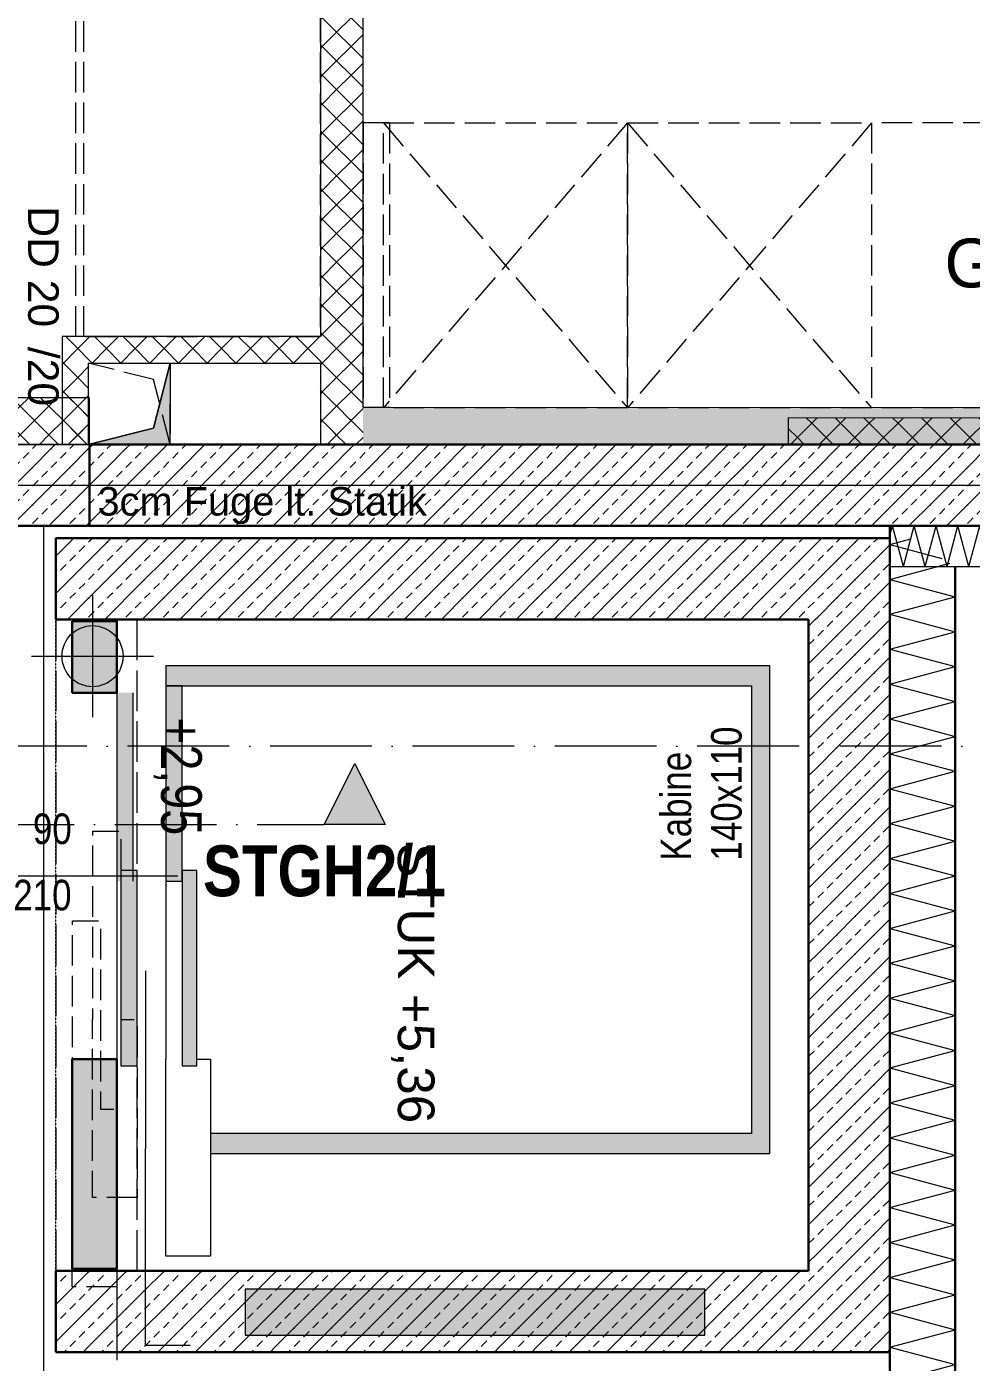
# Model space of a CAD drawing. Header units: metres. Extents: x -16782 to 57285, y -22997 to 18599.
# Drawn here: x 25472 to 27794, y 1823 to 5104 of the extents above; entities that cross this region are included whole.
import ezdxf
from ezdxf.enums import TextEntityAlignment as Align

# ---------------------------------------------------------------- set-up
doc = ezdxf.new("R2010")
doc.units = ezdxf.units.M
doc.header["$MEASUREMENT"] = 0
for name, pattern in [('Schnittlinie', [0.35, 0.25, -0.05, 0, -0.05]), ('Strichlinie eng', [0.1, 0.075, -0.025]), ('Untersicht', [0.125, 0.1, -0.025])]:
    doc.linetypes.add(name, pattern=pattern)
doc.layers.add('1020 Elektro_Stift_Nr__10', color=1, linetype='Continuous', lineweight=0)
for name, color, linetype in [('110 Wand Aussen', 7, 'Continuous'), ('11__100 Achsraster', 7, 'Continuous'), ('120 Wand Innen tragend', 7, 'Continuous'), ('130 Wand Innen', 7, 'Continuous'), ('210 Decke', 7, 'Continuous'), ('220 Bodenaufbau', 7, 'Continuous'), ('430 Aufzug', 7, 'Continuous'), ('510 Moeblierung', 7, 'Continuous'), ('530 Küche', 7, 'Continuous'), ('851 Marker Schnitt PP', 7, 'Continuous'), ('870 Deckendurchbruchsymbol', 7, 'Continuous'), ('916 Kote PP Rohbau', 7, 'Continuous'), ('936 Beschriftung Ausführungsplan', 7, 'Continuous'), ('938 Beschriftung Statik', 7, 'Continuous'), ('Neubau_120 Wand Innen tragend', 7, 'Continuous'), ('Neubau_130 Wand Innen', 7, 'Continuous'), ('Neubau_137 Wand WDVS', 7, 'Continuous')]:
    doc.layers.add(name, color=color, linetype=linetype)
doc.styles.add('ERSTELLTER_STIL_1', font='ARIALN.TTF')
doc.styles.add('ERSTELLTER_STIL_2', font='arial.ttf')
doc.styles.add('ERSTELLTER_STIL_3', font='ARIALNB.TTF')
doc.styles.add('ERSTELLTER_STIL_4', font='arialbd.ttf')
doc.linetypes.add('Grenze Bezirk', pattern='A,0,[2,22HAUS116_408 STG1 _ 1.Stock_IndexB_2026-08-161.Shx,S=0.001587,R=0,X=0,Y=0],-0.25,0', length=0.25)
pattern_1 = [(45, (0, 0), (-0.04596194, 0.04596194), [0.0195, -0.013]), (45, (-0.02298, 0.02298), (-0.04596194, 0.04596194), [0.065, 0])]
pattern_2 = [(134.99996, (0, 0), (0.03535536, 0.03535532), [0.05, 0]), (224.99996, (0, 0), (-0.03535532, 0.03535536), [0.05, 0])]
pattern_3 = [(44.99996, (0, 0), (-0.03535532, 0.03535536), [0.05, 0]), (134.99996, (0, 0), (0.03535536, 0.03535532), [0.05, 0])]

# ---------------------------------------------------------------- blocks, each defined once
blk = doc.blocks.new('Decke_4_1', base_point=(15.3798, 15.651))
at = {"layer": '220 Bodenaufbau', "color": 7, "linetype": 'Continuous', "lineweight": 13, "flags": 128}
blk.add_lwpolyline([(15.3798, 15.651), (10.06, 15.651), (10.06, 12.8333), (15.68, 12.8333), (15.68, 12.9333), (17.44, 12.9333), (17.44, 13.0333), (20.24, 13.0333), (20.24, 12.8833), (21.32, 12.8833), (21.32, 13.0333), (21.52, 13.0333), (21.52, 13.591), (21.52, 15.651), (19.6998, 15.651), (19.6998, 14.431), (19.6998, 14.241), (15.3798, 14.241), (15.3798, 14.431)], close=True, dxfattribs=at)
blk = doc.blocks.new('Wand_1_1', base_point=(21.75, 15.421))
at = {"layer": '120 Wand Innen tragend', "color": 8, "linetype": 'Untersicht', "lineweight": 13, "flags": 128}
for points in [[(21.55, 15.421), (21.55, 13.821)], [(21.75, 13.821), (21.75, 15.421)]]:
    blk.add_lwpolyline(points, dxfattribs=at)
at = {"layer": 'Neubau_120 Wand Innen tragend', "color": 7, "linetype": 'Continuous', "lineweight": 30}
for p, q in [((21.55, 15.421), (21.75, 15.421)), ((21.55, 13.821), (21.75, 13.821))]:
    blk.add_line(p, q, dxfattribs=at)
blk = doc.blocks.new('Küche-Hochschrank[79]_1', base_point=(22.955, 16.641))
at = {"layer": '530 Küche', "color": 8, "linetype": 'Strichlinie eng', "lineweight": 5}
for p, q in [((22.955, 16.641), (23.555, 15.941)), ((23.555, 16.641), (22.955, 15.941))]:
    blk.add_line(p, q, dxfattribs=at)
at = {"layer": '530 Küche', "color": 8, "linetype": 'Strichlinie eng', "lineweight": 5, "flags": 128}
blk.add_lwpolyline([(22.955, 16.641), (23.555, 16.641), (23.555, 15.941), (22.955, 15.941)], close=True, dxfattribs=at)
blk = doc.blocks.new('Einbau Geschirrspüler 02 27[143]_1', base_point=(24.155, 16.641))
at = {"layer": '530 Küche', "color": 8, "linetype": 'Strichlinie eng', "lineweight": 5}
for p, q in [((24.155, 16.641), (23.555, 16.641)), ((23.555, 16.641), (23.555, 15.941)), ((24.155, 16.641), (24.155, 15.941)), ((24.155, 15.941), (23.555, 15.941))]:
    blk.add_line(p, q, dxfattribs=at)
at = {"layer": '530 Küche', "color": 7, "lineweight": 13, "style": 'ERSTELLTER_STIL_2'}
blk.add_attdef('txt', text='', height=0.12, rotation=360, dxfattribs=at).set_placement((23.855, 16.2969), align=Align.MIDDLE_CENTER)
blk = doc.blocks.new('Garderobe 01 27[158]_1', base_point=(21.598, 17.791))
at = {"layer": '510 Moeblierung', "color": 253, "linetype": 'Strichlinie eng', "lineweight": 9, "true_color": 0x9f9f9f}
for p, q in [((21.598, 17.791), (21.618, 17.791)), ((21.618, 17.791), (21.618, 16.116)), ((21.598, 16.9535), (21.618, 16.9535))]:
    blk.add_line(p, q, dxfattribs=at)
at = {"layer": '510 Moeblierung', "color": 253, "linetype": 'Strichlinie eng', "lineweight": 9, "true_color": 0x9f9f9f, "flags": 128}
blk.add_lwpolyline([(21.598, 17.791), (21.598, 16.116), (22.2, 16.116), (22.2, 17.791)], close=True, dxfattribs=at)
blk = doc.blocks.new('Einbau Geschirrspüler 02 27[184]_1', base_point=(22.37, 16.641))
at = {"layer": '530 Küche', "color": 8, "linetype": 'Strichlinie eng', "lineweight": 5}
for p, q in [((22.37, 16.641), (22.305, 16.641)), ((22.305, 16.641), (22.305, 15.9417)), ((22.37, 16.641), (22.37, 15.9417)), ((22.37, 15.9417), (22.305, 15.9417))]:
    blk.add_line(p, q, dxfattribs=at)
blk = doc.blocks.new('Küche-Hochschrank[205]_1', base_point=(22.355, 16.641))
at = {"layer": '530 Küche', "color": 8, "linetype": 'Strichlinie eng', "lineweight": 5}
for p, q in [((22.355, 16.641), (22.955, 15.941)), ((22.955, 16.641), (22.355, 15.941))]:
    blk.add_line(p, q, dxfattribs=at)
at = {"layer": '530 Küche', "color": 8, "linetype": 'Strichlinie eng', "lineweight": 5, "flags": 128}
blk.add_lwpolyline([(22.355, 16.641), (22.955, 16.641), (22.955, 15.941), (22.355, 15.941)], close=True, dxfattribs=at)
blk = doc.blocks.new('Decke_5_1', base_point=(21.75, 14.001))
at = {"layer": '210 Decke', "color": 7, "linetype": 'Strichlinie eng', "lineweight": 13, "flags": 128}
blk.add_lwpolyline([(21.75, 14.001), (21.64, 14.001), (21.64, 14.438), (21.6405, 14.438), (21.6405, 14.901), (21.71, 14.901), (21.71, 14.438), (21.75, 14.438)], close=True, dxfattribs=at)
blk = doc.blocks.new('Decke_7_1', base_point=(21.7, 13.781))
at = {"layer": '430 Aufzug', "color": 7, "linetype": 'Strichlinie eng', "lineweight": 13, "flags": 128}
blk.add_lwpolyline([(21.7, 13.781), (21.59, 13.781), (21.59, 14.218), (21.5905, 14.218), (21.5905, 14.681), (21.66, 14.681), (21.66, 14.218), (21.7, 14.218)], close=True, dxfattribs=at)
blk = doc.blocks.new('Wand_6_1', base_point=(21.7, 15.241))
at = {"layer": '430 Aufzug', "linetype": 'Continuous', "lineweight": 0, "true_color": 0xf3f3f3}
blk.add_hatch(color=7, dxfattribs=at).paths.add_polyline_path([(21.7, 15.241), (21.7, 14.778), (21.74, 14.778), (21.74, 15.241)])
at = {"layer": '430 Aufzug', "color": 7, "linetype": 'Continuous', "lineweight": 18, "flags": 128}
for points in [[(21.7, 15.241), (21.7, 14.778)], [(21.74, 14.778), (21.74, 15.241)]]:
    blk.add_lwpolyline(points, dxfattribs=at)
blk = doc.blocks.new('Wand_7_1', base_point=(21.71, 14.804))
at = {"layer": '430 Aufzug', "linetype": 'Continuous', "lineweight": 0, "true_color": 0xf3f3f3}
blk.add_hatch(color=7, dxfattribs=at).paths.add_polyline_path([(21.71, 14.804), (21.71, 14.324), (21.75, 14.324), (21.75, 14.804)])
at = {"layer": '430 Aufzug', "color": 7, "linetype": 'Continuous', "lineweight": 18, "flags": 128}
for points in [[(21.71, 14.804), (21.71, 14.324)], [(21.75, 14.804), (21.71, 14.804)], [(21.75, 14.324), (21.75, 14.804)], [(21.71, 14.324), (21.75, 14.324)]]:
    blk.add_lwpolyline(points, dxfattribs=at)
blk = doc.blocks.new('Decke_10_1', base_point=(17.74, 23.2717))
at = {"layer": '220 Bodenaufbau', "color": 7, "linetype": 'Continuous', "lineweight": 13, "flags": 128}
blk.add_lwpolyline([(17.74, 23.2717), (8.89, 23.2717), (8.89, 15.851), (21.48, 15.851), (21.48, 15.8511), (23.62, 15.8511), (23.62, 15.851), (26.44, 15.851), (26.44, 22.2117), (17.74, 22.2117)], close=True, dxfattribs=at)
blk = doc.blocks.new('Einfache Türöffnung')
at = {"layer": '430 Aufzug', "color": 7, "linetype": 'Continuous', "lineweight": 30}
for p, q in [((-0.45, 0), (-0.45, 0.11)), ((0.45, 0), (0.45, 0.11))]:
    blk.add_line(p, q, dxfattribs=at)
blk = doc.blocks.new('T Marker AUT 27')
at = {"layer": '430 Aufzug', "color": 7, "linetype": 'Continuous', "lineweight": 13}
blk.add_line((0, 0.35), (0, -0.26), dxfattribs=at)
at = {"layer": '430 Aufzug', "color": 7, "lineweight": 13, "style": 'ERSTELLTER_STIL_1'}
for tag, height, p in [('DUMMY_270', 0.075, (-0.13, 0.1678)), ('DUMMY_268', 0.075, (0.0329, 0.1195)), ('DUMMY_271', 0.05, (-0.08, 0)), ('DUMMY_269', 0.05, (0.0829, 0))]:
    blk.add_attdef(tag, text='', height=height, rotation=270, dxfattribs=at).set_placement(p, align=Align.BOTTOM_LEFT)
blk = doc.blocks.new('Wand_15_1', base_point=(21.7, 13.826))
at = {"layer": '430 Aufzug', "linetype": 'Continuous', "lineweight": 0, "true_color": 0xf3f3f3}
for points in [[(21.7, 15.4166), (21.59, 15.4166), (21.59, 15.241), (21.7, 15.241)], [(21.7, 14.341), (21.59, 14.341), (21.59, 13.826), (21.7, 13.826)]]:
    blk.add_hatch(color=7, dxfattribs=at).paths.add_polyline_path(points)
at = {"layer": '430 Aufzug', "color": 7, "linetype": 'Continuous', "lineweight": 30}
for p, q in [((21.7, 15.241), (21.59, 15.241)), ((21.7, 14.341), (21.59, 14.341))]:
    blk.add_line(p, q, dxfattribs=at)
at = {"layer": '430 Aufzug', "color": 7, "linetype": 'Continuous', "lineweight": 30, "flags": 128}
for points in [[(21.7, 15.4166), (21.59, 15.4166)], [(21.59, 15.4166), (21.59, 15.241)], [(21.7, 15.241), (21.7, 15.4166)], [(21.59, 14.341), (21.59, 13.826)], [(21.7, 13.826), (21.7, 14.341)], [(21.59, 13.826), (21.7, 13.826)]]:
    blk.add_lwpolyline(points, dxfattribs=at)
at = {"layer": '430 Aufzug', "color": 7, "linetype": 'Continuous', "lineweight": 13, "rotation": 90}
blk.add_blockref('Einfache Türöffnung', (21.7, 14.791), dxfattribs=at)
at = {"layer": '430 Aufzug', "color": 7, "linetype": 'Continuous', "lineweight": 13}
ref = blk.add_blockref('T Marker AUT 27', (21.59, 14.791), dxfattribs=dict(at, rotation=90))
ref.add_attrib('DUMMY_268', '90', dxfattribs={"color": 7, "lineweight": 13, "height": 0.075, "rotation": 360, "style": 'ERSTELLTER_STIL_1'}).set_placement((21.4934, 14.8469), align=Align.BOTTOM_LEFT)
ref.add_attrib('DUMMY_270', '210', dxfattribs={"color": 7, "lineweight": 13, "height": 0.075, "rotation": 360, "style": 'ERSTELLTER_STIL_1'}).set_placement((21.4451, 14.684), align=Align.BOTTOM_LEFT)
blk = doc.blocks.new('Wand_16_1', base_point=(23.4, 13.821))
at = {"layer": '120 Wand Innen tragend', "linetype": 'Continuous', "lineweight": 0, "true_color": 0x000000}
h = blk.add_hatch(dxfattribs=at)
h.set_pattern_fill('BETON__BEWEHRT_SN46_0001', color=18, style=0, pattern_type=2)
h.set_pattern_definition(pattern_1)
h.paths.add_polyline_path([(23.4, 15.421), (23.6, 15.621), (23.4, 15.621)])
h = blk.add_hatch(dxfattribs=at)
h.set_pattern_fill('BETON__BEWEHRT_SN46_0001', color=18, style=0, pattern_type=2)
h.set_pattern_definition(pattern_1)
h.paths.add_polyline_path([(23.4, 15.421), (23.6, 15.421), (23.6, 15.621)])
h = blk.add_hatch(dxfattribs=at)
h.set_pattern_fill('BETON__BEWEHRT_SN46_0001', color=18, style=0, pattern_type=2)
h.set_pattern_definition(pattern_1)
h.paths.add_polyline_path([(23.4, 15.421), (23.4, 13.821), (23.6, 13.821), (23.6, 15.421)])
h = blk.add_hatch(dxfattribs=at)
h.set_pattern_fill('BETON__BEWEHRT_SN46_0001', color=18, style=0, pattern_type=2)
h.set_pattern_definition(pattern_1)
h.paths.add_polyline_path([(23.4, 13.621), (23.6, 13.621), (23.4, 13.821)])
h = blk.add_hatch(dxfattribs=at)
h.set_pattern_fill('BETON__BEWEHRT_SN46_0001', color=18, style=0, pattern_type=2)
h.set_pattern_definition(pattern_1)
h.paths.add_polyline_path([(23.4, 13.821), (23.6, 13.621), (23.6, 13.821)])
at = {"layer": '120 Wand Innen tragend', "color": 7, "linetype": 'Continuous', "lineweight": 30, "flags": 128}
for points in [[(23.6, 15.621), (23.4, 15.621)], [(23.6, 13.621), (23.6, 15.621)], [(23.4, 15.421), (23.4, 13.821)], [(23.6, 13.621), (23.4, 13.621)]]:
    blk.add_lwpolyline(points, dxfattribs=at)
blk = doc.blocks.new('Wand_23_1', base_point=(23.35, 15.8517))
at = {"layer": '130 Wand Innen', "linetype": 'Continuous', "lineweight": 13, "true_color": 0xa7a7a7}
h = blk.add_hatch(dxfattribs=at)
h.set_pattern_fill('GIPSKARTONWAND_0001', color=253, style=0, pattern_type=2)
h.set_pattern_definition([(44.9866, (0, 0), (-0.03534707, 0.035363605), [0.05, 0]), (134.9866, (0, 0), (0.035363605, 0.03534707), [0.05, 0])])
h.paths.add_polyline_path([(23.35, 15.8517), (26.47, 15.851), (26.47, 15.916), (23.35, 15.9167)])
at = {"layer": '130 Wand Innen', "color": 7, "linetype": 'Continuous', "lineweight": 13, "flags": 128}
for points in [[(26.47, 15.916), (23.35, 15.9167)], [(23.35, 15.9167), (23.35, 15.8517)], [(23.35, 15.8517), (26.47, 15.851)]]:
    blk.add_lwpolyline(points, dxfattribs=at)
blk = doc.blocks.new('Wand_31_1', base_point=(26.24, 15.851))
at = {"layer": '130 Wand Innen', "linetype": 'Continuous', "lineweight": 13, "true_color": 0xa7a7a7}
h = blk.add_hatch(dxfattribs=at)
h.set_pattern_fill('GIPSKARTONWAND_0001', color=253, style=0, pattern_type=2)
h.set_pattern_definition([(224.99013, (0, 0), (-0.035349246, 0.03536143), [0.05, 0]), (314.99013, (0, 0), (0.03536143, 0.035349246), [0.05, 0])])
h.paths.add_polyline_path([(22.305, 15.8517), (26.24, 15.851), (26.24, 15.941), (22.305, 15.9417)])
at = {"layer": '130 Wand Innen', "color": 7, "linetype": 'Continuous', "lineweight": 13, "flags": 128}
for points in [[(26.24, 15.941), (22.305, 15.9417)], [(22.305, 15.8517), (26.24, 15.851)]]:
    blk.add_lwpolyline(points, dxfattribs=at)
blk = doc.blocks.new('Wand_72_1', base_point=(21.6326, 15.651))
at = {"layer": '110 Wand Aussen', "linetype": 'Continuous', "lineweight": 0, "true_color": 0x000000}
h = blk.add_hatch(dxfattribs=at)
h.set_pattern_fill('BETON__BEWEHRT_SN46_0001', color=18, style=0, pattern_type=2)
h.set_pattern_definition(pattern_1)
h.paths.add_polyline_path([(21.6326, 15.651), (23.6, 15.651), (23.6, 15.851), (21.6326, 15.851)])
at = {"layer": '110 Wand Aussen', "color": 7, "linetype": 'Continuous', "lineweight": 30, "flags": 128}
for points in [[(23.6, 15.851), (21.6326, 15.851)], [(21.6326, 15.851), (21.6326, 15.651)], [(21.6326, 15.651), (23.6, 15.651)]]:
    blk.add_lwpolyline(points, dxfattribs=at)
blk = doc.blocks.new('*X636')
at = {"layer": 'Neubau_137 Wand WDVS', "color": 7, "linetype": 'Continuous', "lineweight": 5}
for p, q in [((23.6, 15.6054), (23.6511, 15.6191)), ((23.6, 15.6054), (23.7279, 15.5711)), ((23.6, 15.5196), (23.7472, 15.5591)), ((23.6, 15.5196), (23.76, 15.4768)), ((23.6, 15.4339), (23.76, 15.4768)), ((23.6, 15.4339), (23.76, 15.391)), ((23.6, 15.3481), (23.76, 15.391)), ((23.6, 15.3481), (23.76, 15.3053)), ((23.6, 15.2624), (23.76, 15.3053)), ((23.6, 15.2624), (23.76, 15.2195)), ((23.6, 15.1766), (23.76, 15.2195)), ((23.6, 15.1766), (23.76, 15.1338)), ((23.6, 15.0909), (23.76, 15.1338)), ((23.6, 15.0909), (23.76, 15.048)), ((23.6, 15.0052), (23.76, 15.048)), ((23.6, 15.0052), (23.76, 14.9623)), ((23.6, 14.9194), (23.76, 14.9623)), ((23.6, 14.9194), (23.76, 14.8765)), ((23.6, 14.8337), (23.76, 14.8765)), ((23.6, 14.8337), (23.76, 14.7908)), ((23.6, 14.7479), (23.76, 14.7908)), ((23.6, 14.7479), (23.76, 14.7051)), ((23.6, 14.6622), (23.76, 14.7051)), ((23.6, 14.6622), (23.76, 14.6193)), ((23.6, 14.5764), (23.76, 14.6193)), ((23.6, 14.5764), (23.76, 14.5336)), ((23.6, 14.4907), (23.76, 14.5336)), ((23.6, 14.4907), (23.76, 14.4478)), ((23.6, 14.405), (23.76, 14.4478)), ((23.6, 14.405), (23.76, 14.3621)), ((23.6, 14.3192), (23.76, 14.3621)), ((23.6, 14.3192), (23.76, 14.2763)), ((23.6, 14.2335), (23.76, 14.2763)), ((23.6, 14.2335), (23.76, 14.1906)), ((23.6, 14.1477), (23.76, 14.1906)), ((23.6, 14.1477), (23.76, 14.1049)), ((23.6, 14.062), (23.76, 14.1049)), ((23.6, 14.062), (23.76, 14.0191)), ((23.6, 13.9762), (23.76, 14.0191)), ((23.6, 13.9762), (23.76, 13.9334)), ((23.6, 13.8905), (23.76, 13.9334)), ((23.6, 13.8905), (23.76, 13.8476)), ((23.6, 13.8047), (23.76, 13.8476)), ((23.6, 13.8047), (23.76, 13.7619)), ((23.6, 13.719), (23.76, 13.7619)), ((23.6, 13.719), (23.76, 13.6761)), ((23.6, 13.6333), (23.76, 13.6761)), ((23.6, 13.6333), (23.76, 13.5904)), ((23.6, 13.5475), (23.76, 13.5904)), ((23.6, 13.5475), (23.76, 13.5046)), ((23.6, 13.4618), (23.76, 13.5046)), ((23.6, 13.4618), (23.76, 13.4189)), ((23.6, 13.376), (23.76, 13.4189)), ((23.6, 13.376), (23.76, 13.3332)), ((23.6, 13.2903), (23.76, 13.3332)), ((23.6, 13.2903), (23.76, 13.2474)), ((23.7072, 13.2333), (23.76, 13.2474))]:
    blk.add_line(p, q, dxfattribs=at)
blk = doc.blocks.new('Wand_146_1', base_point=(23.6, 15.651))
at = {"layer": 'Neubau_137 Wand WDVS', "color": 7, "linetype": 'Continuous', "lineweight": 30, "flags": 128}
for points in [[(23.6, 15.651), (23.6, 13.2333)], [(23.76, 13.2333), (23.76, 15.551)], [(23.6, 13.2333), (23.76, 13.2333)]]:
    blk.add_lwpolyline(points, dxfattribs=at)
at = {"layer": 'Neubau_137 Wand WDVS', "color": 7, "lineweight": 30}
blk.add_blockref('*X636', (0, 0), dxfattribs=at)
blk = doc.blocks.new('Wand_154_1', base_point=(21.6326, 15.751))
at = {"layer": '120 Wand Innen tragend', "linetype": 'Continuous', "lineweight": 13, "true_color": 0xa7a7a7}
h = blk.add_hatch(dxfattribs=at)
h.set_pattern_fill('GIPSKARTONWAND_0001', color=253, style=0, pattern_type=2)
h.set_pattern_definition([(45, (0, 0), (-0.03535534, 0.03535534), [0.05, 0]), (135, (0, 0), (0.03535534, 0.03535534), [0.05, 0])])
h.paths.add_polyline_path([(21.4055, 15.851), (21.6326, 15.851), (21.6326, 15.966), (21.4055, 15.966)])
at = {"layer": '120 Wand Innen tragend', "linetype": 'Continuous', "lineweight": 0, "true_color": 0x000000}
h = blk.add_hatch(dxfattribs=at)
h.set_pattern_fill('BETON__BEWEHRT_SN46_0001', color=18, style=0, pattern_type=2)
h.set_pattern_definition(pattern_1)
h.paths.add_polyline_path([(21.6326, 15.851), (21.4055, 15.851), (21.4055, 15.651), (21.6326, 15.651)])
at = {"layer": '120 Wand Innen tragend', "color": 7, "linetype": 'Continuous', "lineweight": 13}
blk.add_line((21.6326, 15.851), (21.4055, 15.851), dxfattribs=at)
at = {"layer": '120 Wand Innen tragend', "color": 7, "linetype": 'Continuous', "lineweight": 13, "flags": 128}
for points in [[(21.6326, 15.966), (21.4055, 15.966)], [(21.6326, 15.851), (21.6326, 15.966)]]:
    blk.add_lwpolyline(points, dxfattribs=at)
at = {"layer": '120 Wand Innen tragend', "color": 7, "linetype": 'Continuous', "lineweight": 30, "flags": 128}
for points in [[(21.6326, 15.651), (21.6326, 15.851)], [(21.4055, 15.651), (21.6326, 15.651)]]:
    blk.add_lwpolyline(points, dxfattribs=at)
blk = doc.blocks.new('Bodendurchbruch Symbol 27[234]_1', base_point=(21.8305, 16.0507))
at = {"layer": '870 Deckendurchbruchsymbol', "linetype": 'Continuous', "lineweight": 13, "true_color": 0xd40000}
blk.add_hatch(color=12, dxfattribs=at).paths.add_polyline_path([(21.8305, 16.0507), (21.7898, 15.8911), (21.6301, 15.851), (21.8301, 15.8507)])
at = {"layer": '870 Deckendurchbruchsymbol', "color": 12, "linetype": 'Continuous', "lineweight": 13, "true_color": 0xd40000, "flags": 128}
for points in [[(21.7898, 15.8911), (21.6301, 15.851), (21.6305, 16.051), (21.8305, 16.0507)], [(21.8305, 16.0507), (21.8301, 15.8507), (21.6301, 15.851), (21.7898, 15.8911)]]:
    blk.add_lwpolyline(points, close=True, dxfattribs=at)
at = {"layer": '870 Deckendurchbruchsymbol', "color": 12, "lineweight": 13, "true_color": 0xcc0000, "insert": (21.3192, 16.1494), "char_height": 0.075, "attachment_point": 8, "rotation": 269.8977, "style": 'ERSTELLTER_STIL_2'}
blk.add_mtext('\\A1;{\\pqc;\\pt0;\\fArial|b0|i0|c0|p0;\\W1.000000;BD 20\\fArial|b0|i0|c0|p0;\\W1.000000;\\A1{\\H.66x;\\S^  ;}\\fArial|b0|i0|c0|p0;\\W1.000000; /20\\fArial|b0|i0|c0|p0;\\W1.000000;\\A1{\\H.66x;\\S^  ;}\\fArial|b0|i0|c0|p0;\\W1.000000;\\fArial|b0|i0|c0|p0;\\W1.000000;\\A1{\\H.66x;\\S^  ;}}', dxfattribs=at)
blk = doc.blocks.new('*X1017')
at = {"layer": '110 Wand Aussen', "color": 7, "linetype": 'Continuous', "lineweight": 5}
for p, q in [((23.6, 15.6275), (23.6063, 15.651)), ((23.6331, 15.551), (23.6063, 15.651)), ((23.6331, 15.551), (23.6599, 15.651)), ((23.6867, 15.551), (23.6599, 15.651)), ((23.6867, 15.551), (23.7135, 15.651)), ((23.7403, 15.551), (23.7135, 15.651)), ((23.7403, 15.551), (23.7671, 15.651)), ((23.7939, 15.551), (23.7671, 15.651)), ((23.7939, 15.551), (23.8207, 15.651)), ((23.8475, 15.551), (23.8207, 15.651)), ((23.8475, 15.551), (23.8743, 15.651)), ((23.9011, 15.551), (23.8743, 15.651)), ((23.9011, 15.551), (23.9279, 15.651)), ((23.9547, 15.551), (23.9279, 15.651)), ((23.9547, 15.551), (23.9815, 15.651)), ((24.0082, 15.551), (23.9815, 15.651)), ((24.0082, 15.551), (24.035, 15.651)), ((24.0618, 15.551), (24.035, 15.651)), ((24.0618, 15.551), (24.0886, 15.651)), ((24.1154, 15.551), (24.0886, 15.651)), ((24.1154, 15.551), (24.1422, 15.651)), ((24.169, 15.551), (24.1422, 15.651)), ((24.169, 15.551), (24.1958, 15.651)), ((24.2226, 15.551), (24.1958, 15.651)), ((24.2226, 15.551), (24.2494, 15.651)), ((24.2762, 15.551), (24.2494, 15.651)), ((24.2762, 15.551), (24.303, 15.651)), ((24.3298, 15.551), (24.303, 15.651)), ((24.3298, 15.551), (24.3566, 15.651)), ((24.3834, 15.551), (24.3566, 15.651)), ((24.3834, 15.551), (24.4102, 15.651)), ((24.437, 15.551), (24.4102, 15.651)), ((24.437, 15.551), (24.4638, 15.651)), ((24.4906, 15.551), (24.4638, 15.651)), ((24.4906, 15.551), (24.5174, 15.651)), ((24.5441, 15.551), (24.5174, 15.651)), ((24.5441, 15.551), (24.5709, 15.651)), ((24.5977, 15.551), (24.5709, 15.651)), ((24.5977, 15.551), (24.6245, 15.651)), ((24.6513, 15.551), (24.6245, 15.651)), ((24.6513, 15.551), (24.6781, 15.651)), ((24.7049, 15.551), (24.6781, 15.651)), ((24.7049, 15.551), (24.7317, 15.651)), ((24.7585, 15.551), (24.7317, 15.651)), ((24.7585, 15.551), (24.7853, 15.651)), ((24.8121, 15.551), (24.7853, 15.651)), ((24.8121, 15.551), (24.8389, 15.651)), ((24.8657, 15.551), (24.8389, 15.651)), ((24.8657, 15.551), (24.8925, 15.651)), ((24.9193, 15.551), (24.8925, 15.651)), ((24.9193, 15.551), (24.9461, 15.651)), ((24.9729, 15.551), (24.9461, 15.651)), ((24.9729, 15.551), (24.9997, 15.651)), ((25.0265, 15.551), (24.9997, 15.651)), ((25.0265, 15.551), (25.0532, 15.651)), ((25.08, 15.551), (25.0532, 15.651)), ((25.08, 15.551), (25.1068, 15.651)), ((25.1336, 15.551), (25.1068, 15.651)), ((25.1336, 15.551), (25.1604, 15.651)), ((25.1872, 15.551), (25.1604, 15.651)), ((25.1872, 15.551), (25.214, 15.651)), ((25.2408, 15.551), (25.214, 15.651)), ((25.2408, 15.551), (25.2676, 15.651)), ((25.2944, 15.551), (25.2676, 15.651)), ((25.2944, 15.551), (25.3212, 15.651)), ((25.348, 15.551), (25.3212, 15.651)), ((25.348, 15.551), (25.3748, 15.651)), ((25.4016, 15.551), (25.3748, 15.651)), ((25.4016, 15.551), (25.4284, 15.651)), ((25.4552, 15.551), (25.4284, 15.651)), ((25.4552, 15.551), (25.482, 15.651)), ((25.5088, 15.551), (25.482, 15.651)), ((25.5088, 15.551), (25.5356, 15.651)), ((25.5624, 15.551), (25.5356, 15.651)), ((25.5624, 15.551), (25.5891, 15.651)), ((25.6159, 15.551), (25.5891, 15.651)), ((25.6159, 15.551), (25.6427, 15.651)), ((25.6695, 15.551), (25.6427, 15.651)), ((25.6695, 15.551), (25.6963, 15.651)), ((25.7231, 15.551), (25.6963, 15.651)), ((25.7231, 15.551), (25.7499, 15.651)), ((25.7767, 15.551), (25.7499, 15.651)), ((25.7767, 15.551), (25.8035, 15.651)), ((25.8303, 15.551), (25.8035, 15.651)), ((25.8303, 15.551), (25.8571, 15.651)), ((25.8839, 15.551), (25.8571, 15.651)), ((25.8839, 15.551), (25.9107, 15.651)), ((25.9375, 15.551), (25.9107, 15.651)), ((25.9375, 15.551), (25.9643, 15.651)), ((25.9911, 15.551), (25.9643, 15.651)), ((25.9911, 15.551), (26.0179, 15.651)), ((26.0447, 15.551), (26.0179, 15.651)), ((26.0447, 15.551), (26.0715, 15.651)), ((26.0983, 15.551), (26.0715, 15.651)), ((26.0983, 15.551), (26.125, 15.651)), ((26.1518, 15.551), (26.125, 15.651)), ((26.1518, 15.551), (26.1786, 15.651)), ((26.2054, 15.551), (26.1786, 15.651)), ((26.2054, 15.551), (26.2322, 15.651)), ((26.259, 15.551), (26.2322, 15.651)), ((26.259, 15.551), (26.2858, 15.651)), ((26.3126, 15.551), (26.2858, 15.651)), ((26.3126, 15.551), (26.3394, 15.651)), ((26.3662, 15.551), (26.3394, 15.651)), ((26.3662, 15.551), (26.393, 15.651)), ((26.4198, 15.551), (26.393, 15.651)), ((26.4198, 15.551), (26.44, 15.6265))]:
    blk.add_line(p, q, dxfattribs=at)
blk = doc.blocks.new('Wand_187_1', base_point=(23.6, 15.651))
at = {"layer": '110 Wand Aussen', "linetype": 'Continuous', "lineweight": 0, "true_color": 0x000000}
h = blk.add_hatch(dxfattribs=at)
h.set_pattern_fill('BETON__BEWEHRT_SN46_0001', color=18, style=0, pattern_type=2)
h.set_pattern_definition(pattern_1)
h.paths.add_polyline_path([(26.24, 15.851), (23.6, 15.851), (23.6, 15.651), (26.24, 15.651)])
at = {"layer": '110 Wand Aussen', "color": 7, "linetype": 'Continuous', "lineweight": 30}
blk.add_line((23.6, 15.651), (26.24, 15.651), dxfattribs=at)
at = {"layer": '110 Wand Aussen', "color": 7, "linetype": 'Continuous', "lineweight": 30, "flags": 128}
blk.add_lwpolyline([(26.24, 15.851), (23.6, 15.851)], dxfattribs=at)
at = {"layer": '110 Wand Aussen', "color": 7, "linetype": 'Continuous', "lineweight": 13, "flags": 128}
for points in [[(23.6, 15.551), (23.6, 15.651)], [(23.6, 15.551), (26.44, 15.551)]]:
    blk.add_lwpolyline(points, dxfattribs=at)
at = {"layer": '110 Wand Aussen', "color": 7, "lineweight": 30}
blk.add_blockref('*X1017', (0, 0), dxfattribs=at)
blk = doc.blocks.new('Wand_193_1', base_point=(22.305, 15.8517))
at = {"layer": '130 Wand Innen', "linetype": 'Continuous', "lineweight": 13, "true_color": 0xa7a7a7}
h = blk.add_hatch(dxfattribs=at)
h.set_pattern_fill('GIPSKARTONWAND_0001', color=253, style=0, pattern_type=2)
h.set_pattern_definition(pattern_2)
h.paths.add_polyline_path([(22.305, 15.9417), (22.305, 17.896), (22.2, 17.896), (22.2, 15.9417)])
h = blk.add_hatch(dxfattribs=at)
h.set_pattern_fill('GIPSKARTONWAND_0001', color=253, style=0, pattern_type=2)
h.set_pattern_definition(pattern_2)
h.paths.add_polyline_path([(22.305, 15.9417), (22.2, 15.8517), (22.305, 15.8517), (22.305, 15.9417)])
h = blk.add_hatch(dxfattribs=at)
h.set_pattern_fill('GIPSKARTONWAND_0001', color=253, style=0, pattern_type=2)
h.set_pattern_definition(pattern_2)
h.paths.add_polyline_path([(22.2, 15.8517), (22.305, 15.9417), (22.2, 15.9417)])
at = {"layer": '130 Wand Innen', "color": 7, "linetype": 'Continuous', "lineweight": 13, "flags": 128}
for points in [[(22.305, 17.896), (22.2, 17.896)], [(22.2, 17.896), (22.2, 16.116)], [(22.305, 15.9417), (22.305, 17.896)], [(22.2, 16.051), (22.2, 15.8517)], [(22.2, 15.8517), (22.305, 15.8517)]]:
    blk.add_lwpolyline(points, dxfattribs=at)
blk = doc.blocks.new('Wand_227_1', base_point=(21.75, 15.421))
at = {"layer": 'Neubau_120 Wand Innen tragend', "linetype": 'Continuous', "lineweight": 0, "true_color": 0x000000}
h = blk.add_hatch(dxfattribs=at)
h.set_pattern_fill('BETON__BEWEHRT_SN46_0001', color=18, style=0, pattern_type=2)
h.set_pattern_definition(pattern_1)
h.paths.add_polyline_path([(21.55, 15.421), (21.75, 15.421), (21.55, 15.621)])
h = blk.add_hatch(dxfattribs=at)
h.set_pattern_fill('BETON__BEWEHRT_SN46_0001', color=18, style=0, pattern_type=2)
h.set_pattern_definition(pattern_1)
h.paths.add_polyline_path([(23.4, 15.621), (21.55, 15.621), (21.75, 15.421), (23.4, 15.421)])
at = {"layer": 'Neubau_120 Wand Innen tragend', "color": 7, "linetype": 'Continuous', "lineweight": 30}
blk.add_line((21.55, 15.421), (21.75, 15.421), dxfattribs=at)
at = {"layer": 'Neubau_120 Wand Innen tragend', "color": 7, "linetype": 'Continuous', "lineweight": 30, "flags": 128}
for points in [[(21.55, 15.621), (21.55, 15.421)], [(23.4, 15.621), (21.55, 15.621)], [(21.75, 15.421), (23.4, 15.421)]]:
    blk.add_lwpolyline(points, dxfattribs=at)
blk = doc.blocks.new('Wand_228_1', base_point=(23.4, 13.821))
at = {"layer": 'Neubau_120 Wand Innen tragend', "linetype": 'Continuous', "lineweight": 0, "true_color": 0x000000}
h = blk.add_hatch(dxfattribs=at)
h.set_pattern_fill('BETON__BEWEHRT_SN46_0001', color=18, style=0, pattern_type=2)
h.set_pattern_definition(pattern_1)
h.paths.add_polyline_path([(21.75, 13.821), (21.55, 13.821), (21.55, 13.621)])
h = blk.add_hatch(dxfattribs=at)
h.set_pattern_fill('BETON__BEWEHRT_SN46_0001', color=18, style=0, pattern_type=2)
h.set_pattern_definition(pattern_1)
h.paths.add_polyline_path([(23.4, 13.821), (21.75, 13.821), (21.55, 13.621), (23.4, 13.621)])
at = {"layer": 'Neubau_120 Wand Innen tragend', "color": 7, "linetype": 'Continuous', "lineweight": 30}
blk.add_line((21.55, 13.821), (21.75, 13.821), dxfattribs=at)
at = {"layer": 'Neubau_120 Wand Innen tragend', "color": 7, "linetype": 'Continuous', "lineweight": 30, "flags": 128}
for points in [[(21.55, 13.621), (21.55, 13.821)], [(23.4, 13.821), (21.75, 13.821)], [(21.55, 13.621), (23.4, 13.621)]]:
    blk.add_lwpolyline(points, dxfattribs=at)
blk = doc.blocks.new('Wand_236_1', base_point=(21.6305, 16.051))
at = {"layer": 'Neubau_130 Wand Innen', "linetype": 'Continuous', "lineweight": 13, "true_color": 0xa7a7a7}
h = blk.add_hatch(dxfattribs=at)
h.set_pattern_fill('GIPSKARTONWAND_0001', color=253, style=0, pattern_type=2)
h.set_pattern_definition(pattern_3)
h.paths.add_polyline_path([(21.5655, 16.051), (21.6305, 16.051), (21.5655, 16.116)])
h = blk.add_hatch(dxfattribs=at)
h.set_pattern_fill('GIPSKARTONWAND_0001', color=253, style=0, pattern_type=2)
h.set_pattern_definition(pattern_3)
h.paths.add_polyline_path([(21.5655, 16.116), (21.6305, 16.051), (21.6305, 16.116)])
h = blk.add_hatch(dxfattribs=at)
h.set_pattern_fill('GIPSKARTONWAND_0001', color=253, style=0, pattern_type=2)
h.set_pattern_definition(pattern_3)
h.paths.add_polyline_path([(21.6305, 16.051), (22.2, 16.051), (22.2, 16.116), (21.6305, 16.116)])
at = {"layer": 'Neubau_130 Wand Innen', "color": 7, "linetype": 'Continuous', "lineweight": 13, "flags": 128}
for points in [[(21.5655, 16.116), (21.5655, 16.051)], [(22.2, 16.116), (21.5655, 16.116)], [(21.6305, 16.051), (22.2, 16.051)]]:
    blk.add_lwpolyline(points, dxfattribs=at)
blk = doc.blocks.new('Wand_237_1', base_point=(21.6305, 15.851))
at = {"layer": 'Neubau_130 Wand Innen', "linetype": 'Continuous', "lineweight": 13, "true_color": 0xa7a7a7}
h = blk.add_hatch(dxfattribs=at)
h.set_pattern_fill('GIPSKARTONWAND_0001', color=253, style=0, pattern_type=2)
h.set_pattern_definition([(134.99966, (0, 0), (0.03535555, 0.03535513), [0.05, 0]), (224.99966, (0, 0), (-0.03535513, 0.03535555), [0.05, 0])])
h.paths.add_polyline_path([(21.5655, 16.051), (21.5655, 15.851), (21.6305, 15.851), (21.6305, 16.051)])
at = {"layer": 'Neubau_130 Wand Innen', "color": 7, "linetype": 'Continuous', "lineweight": 13, "flags": 128}
for points in [[(21.5655, 16.051), (21.5655, 15.851)], [(21.6305, 15.851), (21.6305, 16.051)], [(21.6305, 15.851), (21.5655, 15.851)]]:
    blk.add_lwpolyline(points, dxfattribs=at)
blk = doc.blocks.new('Standard-Rastermarker_14')
at = {"layer": '11__100 Achsraster', "color": 8, "linetype": 'Grenze Bezirk', "lineweight": 5}
blk.add_line((1, 0), (28.1323, 0), dxfattribs=at)
at = {"layer": '11__100 Achsraster', "color": 8, "lineweight": 5, "style": 'ERSTELLTER_STIL_4'}
blk.add_attdef('AC_MarkerText_1', text='', height=0.2, rotation=270, dxfattribs=at).set_placement((29.5281, -0.0457), align=Align.TOP_CENTER)
blk = doc.blocks.new('Bodendurchbruch Symbol 27[258]_1', base_point=(21.6305, 16.051))
at = {"layer": '870 Deckendurchbruchsymbol', "color": 12, "linetype": 'Strichlinie eng', "lineweight": 13, "true_color": 0xd40000}
for p, q in [((21.7901, 16.0106), (21.6305, 16.051)), ((21.8305, 15.851), (21.7901, 16.0106))]:
    blk.add_line(p, q, dxfattribs=at)
at = {"layer": '870 Deckendurchbruchsymbol', "color": 12, "linetype": 'Strichlinie eng', "lineweight": 13, "true_color": 0xd40000, "flags": 128}
blk.add_lwpolyline([(21.8305, 16.051), (21.8305, 15.851), (21.6305, 15.851), (21.6305, 16.051)], close=True, dxfattribs=at)
at = {"layer": '870 Deckendurchbruchsymbol', "color": 12, "lineweight": 13, "true_color": 0xd40000, "insert": (21.4599, 16.1715), "char_height": 0.075, "attachment_point": 8, "rotation": 270, "style": 'ERSTELLTER_STIL_2'}
blk.add_mtext('\\A1;{\\pqc;\\pt0;\\fArial|b0|i0|c0|p0;\\c204;\\W1.000000;DD 20\\fArial|b0|i0|c0|p0;\\W1.000000;\\A1{\\H.66x;\\S^  ;}\\fArial|b0|i0|c0|p0;\\W1.000000; /20\\fArial|b0|i0|c0|p0;\\W1.000000;\\A1{\\H.66x;\\S^  ;}\\fArial|b0|i0|c0|p0;\\W1.000000;\\fArial|b0|i0|c0|p0;\\W1.000000;\\A1{\\H.66x;\\S^  ;}}', dxfattribs=at)
blk = doc.blocks.new('Höhenbemaßung_13_1', base_point=(21.64, 15.3309))
at = {"layer": '916 Kote PP Rohbau', "color": 7, "linetype": 'Continuous', "lineweight": 13}
for p, q in [((21.64, 15.4809), (21.64, 15.1809)), ((21.49, 15.3309), (21.79, 15.3309))]:
    blk.add_line(p, q, dxfattribs=at)
blk.add_circle((21.64, 15.3309), 0.075, dxfattribs=at)
at = {"layer": '916 Kote PP Rohbau', "color": 7, "lineweight": 13, "insert": (21.79, 15.1809), "char_height": 0.1, "attachment_point": 7, "rotation": 269.9929, "style": 'ERSTELLTER_STIL_1'}
blk.add_mtext('\\A1;{\\pql;\\fArial Narrow|b0|i0|c0|p0;\\W1.000000;+2,95}', dxfattribs=at)
blk = doc.blocks.new('Schnittebene_13_1', base_point=(33.642, 15.1096))
at = {"layer": '851 Marker Schnitt PP', "color": 250, "linetype": 'Schnittlinie', "lineweight": 13, "true_color": 0x3f3f3f}
blk.add_line((33.5295, 15.1096), (2.4636, 15.1096), dxfattribs=at)
blk = doc.blocks.new('Schnittebene_23_1', base_point=(13.2924, 14.9172))
at = {"layer": '851 Marker Schnitt PP', "linetype": 'Continuous', "lineweight": 0, "true_color": 0x000000}
blk.add_hatch(color=18, dxfattribs=at).paths.add_polyline_path([(22.3596, 14.9172), (22.2846, 15.0672), (22.2096, 14.9172)])
at = {"layer": '851 Marker Schnitt PP', "color": 251, "linetype": 'Schnittlinie', "lineweight": 5, "true_color": 0x5f5f5f}
blk.add_line((13.2924, 14.9172), (22.2096, 14.9172), dxfattribs=at)
at = {"layer": '851 Marker Schnitt PP', "color": 7, "linetype": 'Continuous', "lineweight": 13, "flags": 128}
blk.add_lwpolyline([(22.3596, 14.9172), (22.2096, 14.9172), (22.2846, 15.0672)], close=True, dxfattribs=at)
at = {"layer": '851 Marker Schnitt PP', "color": 7, "lineweight": 13, "insert": (21.9116, 14.7374), "char_height": 0.125, "attachment_point": 7, "style": 'ERSTELLTER_STIL_3'}
blk.add_mtext('\\A1;{\\pql;\\pt0;\\fArial Narrow|b1|i0|c0|p0;\\W1.000000;STGH2/1}', dxfattribs=at)

msp = doc.modelspace()

# ---------------------------------------------------------------- hatches: boundary and pattern name
at = {"layer": '430 Aufzug', "linetype": 'Continuous', "lineweight": 13}
for points in [[(27298.612, 3533.919), (25813.612, 3533.919), (25813.612, 3484.919), (27253.612, 3484.919), (27253.612, 2384.919), (25923.612, 2384.919), (25923.612, 2335.919), (27298.612, 2335.919)], [(25853.612, 3484.919), (25813.612, 3484.919), (25813.612, 3004.919), (25853.612, 3004.919)], [(25853.612, 3030.919), (25853.612, 3004.919), (25853.612, 2550.919), (25890.278, 2550.919), (25890.278, 3030.919)], [(26008.611, 2002.419), (26008.611, 1889.419), (27138.611, 1889.419), (27138.611, 2002.419)], [(26008.612, 2002.419), (26008.612, 1889.419), (27138.612, 1889.419), (27138.612, 2002.419)]]:
    msp.add_hatch(color=254, dxfattribs=at).paths.add_polyline_path(points)

# ---------------------------------------------------------------- linework, layer by layer
at = {"layer": '1020 Elektro_Stift_Nr__10', "color": 1, "linetype": 'Strichlinie eng', "lineweight": 0}
msp.add_lwpolyline([(25543.609, 1847.927), (25543.609, 3847.927), (27593.609, 3847.927), (27593.609, 1847.927)], close=True, dxfattribs=at)
at = {"layer": '430 Aufzug', "color": 7, "linetype": 'Continuous', "lineweight": 13}
for p, q in [((25693.611, 3647.919), (25693.611, 2047.919)), ((25693.611, 3427.919), (25693.611, 1827.919)), ((25693.612, 3427.919), (25693.612, 1827.919)), ((25693.612, 3427.919), (25693.612, 1827.919)), ((25813.612, 3004.919), (25813.612, 2567.919)), ((25763.612, 2784.919), (25763.612, 2347.919))]:
    msp.add_line(p, q, dxfattribs=at)
at = {"layer": '430 Aufzug', "color": 7, "linetype": 'Continuous', "lineweight": 18}
for p, q in [((25813.612, 2083.919), (25813.612, 2567.919)), ((25890.278, 2567.919), (25923.612, 2567.919)), ((25923.612, 2567.919), (25923.612, 2083.919)), ((25763.612, 1863.919), (25763.612, 2347.919)), ((25923.612, 2083.919), (25813.612, 2083.919)), ((25873.612, 1863.919), (25763.612, 1863.919))]:
    msp.add_line(p, q, dxfattribs=at)
at = {"layer": '430 Aufzug', "color": 7, "linetype": 'Continuous', "lineweight": 18, "flags": 128}
for points in [[(27298.612, 3533.919), (25813.612, 3533.919), (25813.612, 3484.919), (27253.612, 3484.919), (27253.612, 2384.919), (25923.612, 2384.919), (25923.612, 2335.919), (27298.612, 2335.919)], [(25853.612, 3484.919), (25813.612, 3484.919), (25813.612, 3004.919), (25853.612, 3004.919)], [(25853.612, 3030.919), (25853.612, 3004.919), (25853.612, 2550.919), (25890.278, 2550.919), (25890.278, 3030.919)], [(26008.611, 2002.419), (26008.611, 1889.419), (27138.611, 1889.419), (27138.611, 2002.419)], [(26008.612, 2002.419), (26008.612, 1889.419), (27138.612, 1889.419), (27138.612, 2002.419)]]:
    msp.add_lwpolyline(points, close=True, dxfattribs=at)

# ---------------------------------------------------------------- block references
at = {"layer": '110 Wand Aussen', "color": 7, "lineweight": 30, "xscale": 1000, "yscale": 1000, "zscale": 1000}
for name, p in [('Wand_72_1', (25626.2, 3877.918)), ('Wand_187_1', (27593.61, 3877.919))]:
    msp.add_blockref(name, p, dxfattribs=at)
at = {"layer": '11__100 Achsraster', "color": 7, "linetype": 'Continuous', "lineweight": 18, "xscale": 1000, "yscale": 1000, "zscale": 1000}
msp.add_blockref('Standard-Rastermarker_14', (7507.421, 3977.918), dxfattribs=at)
at = {"layer": '120 Wand Innen tragend', "color": 7, "lineweight": 30, "xscale": 1000, "yscale": 1000, "zscale": 1000}
for name, p in [('Wand_154_1', (25626.2, 3977.918)), ('Wand_16_1', (27393.61, 2047.927)), ('Wand_1_1', (25743.61, 3647.927))]:
    msp.add_blockref(name, p, dxfattribs=at)
at = {"layer": '130 Wand Innen', "color": 7, "lineweight": 30, "xscale": 1000, "yscale": 1000, "zscale": 1000}
for name, p in [('Wand_193_1', (26298.604, 4078.597)), ('Wand_31_1', (30233.612, 4077.919)), ('Wand_23_1', (27343.611, 4078.597))]:
    msp.add_blockref(name, p, dxfattribs=at)
at = {"layer": '210 Decke', "color": 7, "linetype": 'Strichlinie eng', "lineweight": 13, "xscale": 1000, "yscale": 1000, "zscale": 1000}
msp.add_blockref('Decke_5_1', (25743.61, 2227.927), dxfattribs=at)
at = {"layer": '220 Bodenaufbau', "color": 7, "linetype": 'Continuous', "lineweight": 13, "xscale": 1000, "yscale": 1000, "zscale": 1000}
for name, p in [('Decke_10_1', (21733.616, 11498.597)), ('Decke_4_1', (19373.404, 3877.921))]:
    msp.add_blockref(name, p, dxfattribs=at)
at = {"layer": '430 Aufzug', "color": 7, "lineweight": 30, "xscale": 1000, "yscale": 1000, "zscale": 1000}
msp.add_blockref('Wand_15_1', (25693.611, 2052.853), dxfattribs=at)
at = {"layer": '430 Aufzug', "color": 7, "lineweight": 18, "xscale": 1000, "yscale": 1000, "zscale": 1000}
for name, p in [('Wand_6_1', (25693.611, 3467.927)), ('Wand_7_1', (25703.61, 3030.927))]:
    msp.add_blockref(name, p, dxfattribs=at)
at = {"layer": '430 Aufzug', "color": 7, "linetype": 'Strichlinie eng', "lineweight": 13, "xscale": 1000, "yscale": 1000, "zscale": 1000}
msp.add_blockref('Decke_7_1', (25693.612, 2007.919), dxfattribs=at)
at = {"layer": '510 Moeblierung', "color": 253, "linetype": 'Strichlinie eng', "lineweight": 9, "true_color": 0x9f9f9f, "xscale": 1000, "yscale": 1000, "zscale": 1000}
msp.add_blockref('Garderobe 01 27[158]_1', (25591.631, 6017.911), dxfattribs=at)
at = {"layer": '530 Küche', "color": 8, "linetype": 'Strichlinie eng', "lineweight": 5, "xscale": 1000, "yscale": 1000, "zscale": 1000}
for name, p in [('Einbau Geschirrspüler 02 27[184]_1', (26363.612, 4867.918)), ('Küche-Hochschrank[205]_1', (26348.612, 4867.918)), ('Küche-Hochschrank[79]_1', (26948.612, 4867.918))]:
    msp.add_blockref(name, p, dxfattribs=at)
msp.add_blockref('Einbau Geschirrspüler 02 27[143]_1', (28148.612, 4867.919), dxfattribs=at).add_auto_attribs({'txt': 'GS'})
at = {"layer": '851 Marker Schnitt PP', "color": 250, "lineweight": 13, "true_color": 0x3f3f3f, "xscale": 1000, "yscale": 1000, "zscale": 1000}
msp.add_blockref('Schnittebene_13_1', (37635.61, 3336.544), dxfattribs=at)
at = {"layer": '851 Marker Schnitt PP', "color": 251, "lineweight": 5, "true_color": 0x5f5f5f, "xscale": 1000, "yscale": 1000, "zscale": 1000}
msp.add_blockref('Schnittebene_23_1', (17286.034, 3144.103), dxfattribs=at)
at = {"layer": '870 Deckendurchbruchsymbol', "color": 12, "linetype": 'Continuous', "lineweight": 13, "true_color": 0xd40000, "xscale": 1000, "yscale": 1000, "zscale": 1000}
for name, p in [('Bodendurchbruch Symbol 27[234]_1', (25824.085, 4277.56)), ('Bodendurchbruch Symbol 27[258]_1', (25624.086, 4277.917))]:
    msp.add_blockref(name, p, dxfattribs=at)
at = {"layer": '916 Kote PP Rohbau', "color": 7, "lineweight": 13, "xscale": 1000, "yscale": 1000, "zscale": 1000}
msp.add_blockref('Höhenbemaßung_13_1', (25633.612, 3557.807), dxfattribs=at)
at = {"layer": 'Neubau_120 Wand Innen tragend', "color": 7, "lineweight": 30, "xscale": 1000, "yscale": 1000, "zscale": 1000}
for name, p in [('Wand_227_1', (25743.61, 3647.927)), ('Wand_228_1', (27393.61, 2047.927))]:
    msp.add_blockref(name, p, dxfattribs=at)
at = {"layer": 'Neubau_130 Wand Innen', "color": 7, "lineweight": 30, "xscale": 1000, "yscale": 1000, "zscale": 1000}
for name, p in [('Wand_236_1', (25624.087, 4277.918)), ('Wand_237_1', (25624.086, 4077.919))]:
    msp.add_blockref(name, p, dxfattribs=at)
at = {"layer": 'Neubau_137 Wand WDVS', "color": 7, "lineweight": 30, "xscale": 1000, "yscale": 1000, "zscale": 1000}
msp.add_blockref('Wand_146_1', (27593.609, 3877.919), dxfattribs=at)

# ---------------------------------------------------------------- texts
at = {"layer": '430 Aufzug', "color": 7, "linetype": 'Continuous', "lineweight": 13, "insert": (27030.023, 3055.417), "char_height": 75, "attachment_point": 1, "rotation": 90, "line_spacing_factor": 0.992273, "style": 'ERSTELLTER_STIL_1'}
msp.add_mtext('\\A1;{\\pql;\\fArial Narrow|b0|i0|c0|p0;\\W1.000000;Kabine\\P\\pql;\\fArial Narrow|b0|i0|c0|p0;\\W1.000000;140x110}', dxfattribs=at)
at = {"layer": '936 Beschriftung Ausführungsplan', "color": 7, "linetype": 'Continuous', "lineweight": 13, "insert": (26367.364, 2754.433), "char_height": 90, "attachment_point": 8, "rotation": 270, "style": 'ERSTELLTER_STIL_2'}
msp.add_mtext('\\A1;{\\pqc;\\fArial|b0|i0|c0|p0;\\W1.000000;STUK +\\fArial|b0|i0|c0|p0;\\W1.000000;5,36}', dxfattribs=at)
at = {"layer": '938 Beschriftung Statik', "color": 139, "linetype": 'Continuous', "lineweight": 13, "true_color": 0x2c655e, "insert": (25645.784, 3882.191), "char_height": 70, "attachment_point": 7, "style": 'ERSTELLTER_STIL_2'}
msp.add_mtext('\\A1;{\\pql;\\fArial|b0|i0|c0|p0;\\W1.000000;3cm Fuge\\fArial|b0|i0|c0|p0;\\W1.000000; lt. Statik}', dxfattribs=at)

doc.saveas('drawing.dxf')
